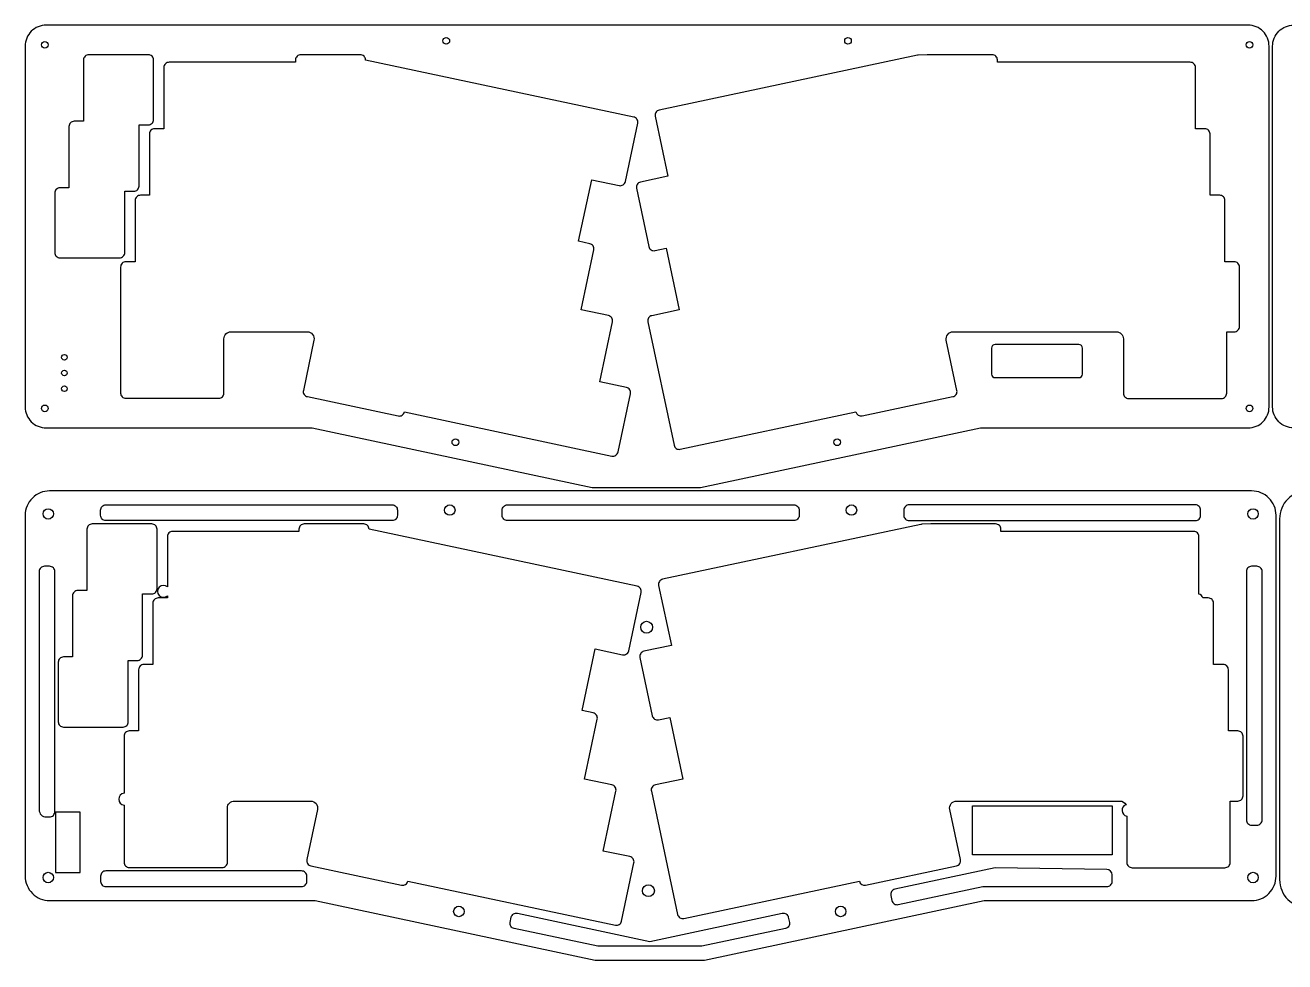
# Model space of a CAD drawing. Extents: x -1 to 854, y 166 to 576.
# Drawn here: x -1 to 359.7, y 307.4 to 575.6 of the extents above; entities that cross this region are included whole.
import ezdxf

# ---------------------------------------------------------------- set-up
doc = ezdxf.new("R2010")
doc.units = 0
doc.header["$MEASUREMENT"] = 0
doc.layers.get('0').update_dxf_attribs({"linetype": 'CONTINUOUS'})

msp = doc.modelspace()

# ---------------------------------------------------------------- linework, layer by layer
at = {"linetype": 'Continuous'}
for points in [[(5, 575.61, 0.414214), (-1, 569.61), (-1, 565.11), (-1, 470.77), (-1, 466.27, 0.414214), (5, 460.27), (9.5, 460.27), (81.19, 460.27), (161.34, 443.23), (176.87, 443.23), (192.4, 443.23), (272.55, 460.27), (344.74, 460.27), (349.24, 460.27, 0.414214), (355.24, 466.27), (355.24, 470.77), (355.24, 569.61, 0.414214), (349.24, 575.61), (182.22, 575.61), (171.52, 575.61), (9.5, 575.61)], [(31.6, 529.53), (31.6, 547.08), (34.26, 547.08, 0.414214), (35.76, 548.58), (35.76, 565.64, 0.414214), (34.26, 567.14), (17.2, 567.14, 0.414214), (15.7, 565.64), (15.7, 548.09), (13.04, 548.09, 0.414214), (11.54, 546.59), (11.54, 529.04), (8.97, 529.04, 0.414214), (7.47, 527.54), (7.47, 510.48, 0.414214), (8.97, 508.98), (26.03, 508.98, 0.414214), (27.53, 510.48), (27.53, 528.03), (30.1, 528.03, 0.414214)], [(173.27, 549.31), (96.47, 565.63), (96.47, 565.64, 0.414214), (94.97, 567.14), (77.91, 567.14, 0.414214), (76.41, 565.64), (76.41, 565), (40.22, 565, 0.414214), (38.72, 563.5), (38.72, 545.95), (36.06, 545.95, 0.414214), (34.56, 544.45), (34.56, 526.9), (31.99, 526.9, 0.414214), (30.49, 525.4), (30.49, 507.85), (27.82, 507.85, 0.414214), (26.32, 506.35), (26.32, 470.24, 0.414214), (27.82, 468.74), (54.42, 468.74, 0.414214), (55.92, 470.24), (55.92, 485.79, -0.414214), (57.92, 487.79), (79.76, 487.79, -0.476976), (81.71, 485.37), (78.66, 471, 0.414214), (79.82, 469.22), (105.81, 463.7, 0.414214), (107.59, 464.85), (107.59, 464.85), (167.01, 452.22, 0.414214), (168.79, 453.38), (172.33, 470.07, 0.414214), (171.18, 471.85), (163.55, 473.47), (167.19, 490.64, 0.414214), (166.04, 492.42), (158.2, 494.08), (161.84, 511.25, 0.414214), (160.69, 513.03), (157.5, 513.71), (161.25, 531.35), (169.1, 529.68, 0.414214), (170.88, 530.84), (174.42, 547.53, 0.414214)], [(264.69, 469.22, 0.414214), (265.85, 471), (262.8, 485.37, -0.476976), (264.75, 487.79), (311.5, 487.79, -0.414214), (313.5, 485.79), (313.5, 470.19, 0.414214), (315, 468.69), (341.6, 468.69, 0.414214), (343.1, 470.19), (343.1, 487.79), (345.27, 487.79, 0.414214), (346.77, 489.29), (346.77, 506.35, 0.414214), (345.27, 507.85), (342.59, 507.85), (342.59, 525.4, 0.414214), (341.09, 526.9), (338.33, 526.9), (338.33, 544.45, 0.414214), (336.83, 545.95), (334.16, 545.95), (334.16, 563.5, 0.414214), (332.66, 565), (277.43, 565), (277.43, 565.64, 0.414214), (275.93, 567.14), (257.4, 567.14, 0.010008), (257.34, 567.14), (254.75, 567.03, 0.042377), (254.5, 567), (180.56, 551.29, 0.414214), (179.41, 549.51), (183.06, 532.33), (175.21, 530.67, 0.414214), (174.06, 528.89), (177.6, 512.2, 0.414214), (179.38, 511.04), (182.57, 511.72), (186.32, 494.08), (178.47, 492.41, 0.414214), (177.32, 490.64), (184.83, 455.31, 0.414214), (186.6, 454.15), (236.92, 464.85, 0.413431), (238.7, 463.7)], [(6, 442.23, 0.414214), (-1, 435.23), (-1, 430.73), (-1, 336.39), (-1, 331.89, 0.414214), (6, 324.89), (10.5, 324.89), (82.09, 324.89), (162.24, 307.86), (177.87, 307.86), (193.5, 307.86), (273.65, 324.89), (345.74, 324.89), (350.24, 324.89, 0.414214), (357.24, 331.89), (357.24, 336.39), (357.24, 435.23, 0.414214), (350.24, 442.23), (183.22, 442.23), (172.52, 442.23), (10.5, 442.23)], [(105.6, 435.23, -0.414214), (104.1, 433.73), (22.1, 433.73, -0.414214), (20.6, 435.23), (20.6, 436.73, -0.414214), (22.1, 438.23), (104.1, 438.23, -0.414214), (105.6, 436.73)], [(220.64, 435.23, -0.414214), (219.14, 433.73), (137.1, 433.73, -0.414214), (135.6, 435.23), (135.6, 436.73, -0.414214), (137.1, 438.23), (219.14, 438.23, -0.414214), (220.64, 436.73)], [(335.64, 436.73, 0.414214), (334.14, 438.23), (252.14, 438.23, 0.414214), (250.64, 436.73), (250.64, 435.23, 0.414214), (252.14, 433.73), (334.14, 433.73, 0.414214), (335.64, 435.23)], [(32.6, 395.15), (32.6, 412.7), (35.26, 412.7, 0.414214), (36.76, 414.2), (36.76, 431.26, 0.414214), (35.26, 432.76), (18.2, 432.76, 0.414214), (16.7, 431.26), (16.7, 413.71), (14.04, 413.71, 0.414214), (12.54, 412.21), (12.54, 394.66), (9.97, 394.66, 0.414214), (8.47, 393.16), (8.47, 376.1, 0.414214), (9.97, 374.6), (27.03, 374.6, 0.414214), (28.53, 376.1), (28.53, 393.65), (31.1, 393.65, 0.414214)], [(4.5, 420.63, 0.414214), (3, 419.13), (3, 350.86, 0.414214), (5, 348.86), (6, 348.86, 0.414214), (7.5, 350.36), (7.5, 419.13, 0.414214), (6, 420.63)], [(351.74, 346.49, 0.414214), (353.24, 347.99), (353.24, 419.13, 0.414214), (351.74, 420.63), (350.24, 420.63, 0.414214), (348.74, 419.13), (348.74, 347.99, 0.414214), (350.24, 346.49)], [(137.88, 318.66), (138.19, 320.12, -0.414214), (139.97, 321.28), (177.87, 313.22), (215.77, 321.28, -0.414214), (217.55, 320.12), (217.86, 318.66, -0.414214), (216.71, 316.88), (192.77, 311.79), (162.97, 311.79), (139.03, 316.88, -0.414214)]]:
    msp.add_lwpolyline(points, format="xyb", close=True, dxfattribs=at)
for points in [[(362.24, 460.27, -0.414214), (356.24, 466.27), (356.24, 470.77), (356.24, 565.11), (356.24, 569.61, -0.414214), (362.24, 575.61)], [(519.26, 442.23), (370.74, 442.23), (366.24, 442.23, 0.414214), (358.24, 434.23), (358.24, 429.73), (358.24, 335.39), (358.24, 330.89, 0.414214), (366.24, 322.89), (370.74, 322.89), (442.22, 322.89), (522.37, 305.86), (538.11, 305.86), (553.84, 305.86), (633.99, 322.89), (705.98, 322.89), (710.48, 322.89, 0.414214), (718.48, 330.89), (718.48, 335.39), (718.48, 434.23, 0.414214), (710.48, 442.23), (556.96, 442.23)], [(27.32, 352.22), (27.32, 335.86, 0.414214), (28.82, 334.36), (55.42, 334.36, 0.414214), (56.92, 335.86), (56.92, 351.41, -0.414214), (58.92, 353.41), (80.76, 353.41, -0.476976), (82.71, 351), (79.66, 336.62, 0.414214), (80.82, 334.85), (106.81, 329.32, 0.414214), (108.59, 330.47), (108.59, 330.48), (168.01, 317.85, 0.414214), (169.79, 319), (173.33, 335.69, 0.414214), (172.18, 337.47), (164.55, 339.09), (168.19, 356.26, 0.414214), (167.04, 358.04), (159.2, 359.71), (162.84, 376.87, 0.414214), (161.69, 378.65), (158.5, 379.33), (162.25, 396.98), (170.1, 395.31, 0.414214), (171.88, 396.46), (175.42, 413.15, 0.414214), (174.27, 414.93), (97.47, 431.25), (97.47, 431.26, 0.414214), (95.97, 432.76), (78.91, 432.76, 0.414214), (77.41, 431.26), (77.41, 430.62), (41.22, 430.62, 0.414214), (39.72, 429.12), (39.72, 414.72)], [(335.16, 412.69), (335.16, 429.12, 0.414214), (333.66, 430.62), (278.43, 430.62), (278.43, 431.26, 0.414214), (276.93, 432.76), (258.4, 432.76, 0.010008), (258.34, 432.76), (255.75, 432.66, 0.042377), (255.5, 432.63), (181.56, 416.91, 0.414214), (180.41, 415.13), (184.06, 397.96), (176.21, 396.29, 0.414214), (175.06, 394.51), (178.6, 377.82, 0.414214), (180.38, 376.67), (183.57, 377.35), (187.32, 359.71), (179.47, 358.04, 0.414214), (178.32, 356.26), (185.83, 320.93, 0.414214), (187.6, 319.78), (237.92, 330.47, 0.413431), (239.7, 329.32), (265.69, 334.85, 0.414214), (266.85, 336.62), (263.8, 351, -0.476976), (265.75, 353.41), (312.5, 353.41, -0.277365), (314.26, 352.35, -0.277365)], [(39.72, 412.18), (39.72, 411.57), (37.06, 411.57, 0.414214), (35.56, 410.07), (35.56, 392.52), (32.99, 392.52, 0.414214), (31.49, 391.02), (31.49, 373.47), (28.82, 373.47, 0.414214), (27.32, 371.97), (27.32, 355.61)], [(314.5, 349.07), (314.5, 335.81, 0.414214), (316, 334.31), (342.6, 334.31, 0.414214), (344.1, 335.81), (344.1, 353.41), (346.27, 353.41, 0.414214), (347.77, 354.91), (347.77, 371.97, 0.414214), (346.27, 373.47), (343.59, 373.47), (343.59, 391.02, 0.414214), (342.09, 392.52), (339.33, 392.52), (339.33, 410.07, 0.414214), (337.83, 411.57), (336.28, 411.57)], [(79.66, 331.89, 0.414214), (78.16, 333.39), (22.1, 333.39, 0.414214), (20.6, 331.89), (20.6, 330.39, 0.414214), (22.1, 328.89), (78.16, 328.89, 0.414214), (79.66, 330.39), (79.66, 331.89)], [(310.28, 332.29, 0.410067), (308.8, 333.79), (276.78, 334.25), (248.05, 328.14, 0.414214), (246.9, 326.36), (247.21, 324.89, 0.414214), (248.99, 323.74), (273.23, 328.89), (308.78, 328.89, 0.414214), (310.28, 330.39), (310.28, 332.29)]]:
    msp.add_lwpolyline(points, format="xyb", dxfattribs=at)
msp.add_lwpolyline([(300.78, 474.66, 0.414214), (301.78, 475.66), (301.78, 483.12, 0.414214), (300.78, 484.12), (276.78, 484.12, 0.414214), (275.78, 483.12), (275.78, 475.66, 0.414214), (276.78, 474.66)], format="xyb", close=True)
for points in [[(14.72, 334.95), (14.72, 350.26), (11.22, 350.26), (7.72, 350.26), (7.72, 334.95), (7.72, 332.95), (11.22, 332.95), (14.72, 332.95)], [(310.28, 338.02), (270.28, 338.02), (270.28, 352.02), (310.28, 352.02)]]:
    msp.add_lwpolyline(points, close=True, dxfattribs=at)
for centre, radius in [((4.6, 570.01), 0.95), ((119.6, 571.11), 0.95), ((234.64, 571.11), 0.95), ((349.64, 570.01), 0.95), ((10.22, 480.49), 0.8), ((10.22, 475.99), 0.8), ((10.22, 471.49), 0.8), ((4.6, 465.87), 0.95), ((349.64, 465.87), 0.95), ((122.2, 456.15), 0.95), ((231.54, 456.15), 0.95), ((5.6, 435.63), 1.5), ((120.6, 436.73), 1.5), ((235.64, 436.73), 1.5), ((350.64, 435.63), 1.5), ((176.97, 403.19), 1.7), ((5.6, 331.49), 1.5), ((350.64, 331.49), 1.5), ((177.49, 327.72), 1.7), ((123.2, 321.78), 1.5), ((232.54, 321.78), 1.5)]:
    msp.add_circle(centre, radius, dxfattribs=at)
for centre, start, end in [((38.59, 413.45), 48.1698, 311.8302), ((334.65, 411.07), 17.2828, 72.7146), ((27.47, 353.92), 95.1886, 264.8114), ((314.81, 350.74), 108.8655, 259.2968)]:
    msp.add_arc(centre, 1.7, start, end, dxfattribs=at)

doc.saveas('drawing.dxf')
